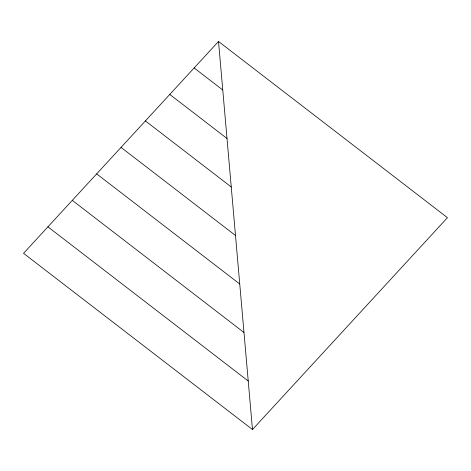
<?xml version="1.0" encoding="UTF-8"?>
<svg xmlns="http://www.w3.org/2000/svg" width="471" height="471" viewBox="0 0 471 471"><rect width="100%" height="100%" fill="white"/><g stroke="black" fill="none" stroke-linecap="round" stroke-linejoin="round"><path stroke-width="0.71" d="M218.52 41.472L23.55 253.327L252.48 429.528L447.45 217.673L218.52 41.472L252.48 429.528M194.146 67.954L222.765 89.979M169.778 94.436L227.01 138.486M145.404 120.917L231.255 186.993M121.035 147.399L235.5 235.5M96.661 173.881L239.745 284.007M72.293 200.363L243.99 332.514M47.918 226.845L248.235 381.021"/></g></svg>
